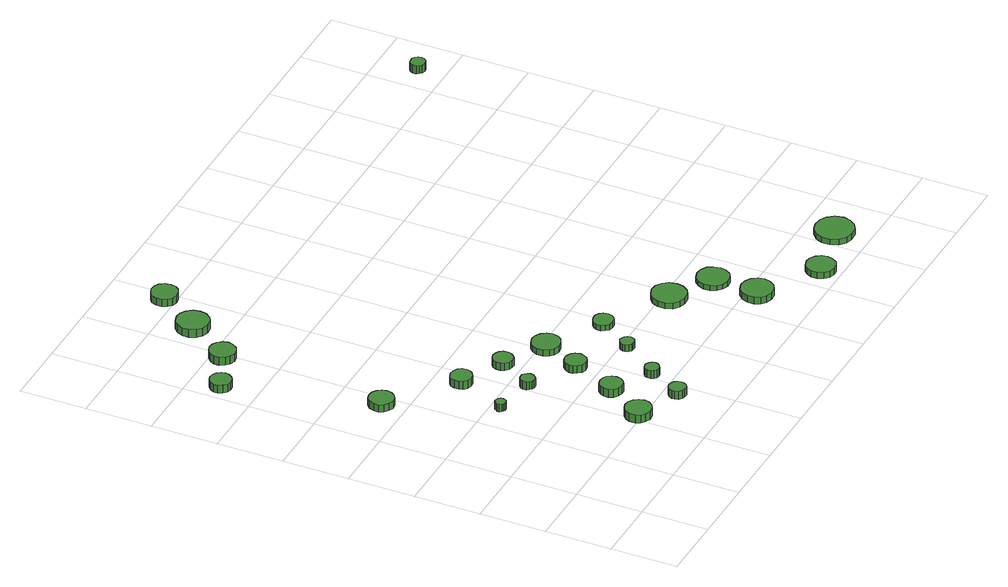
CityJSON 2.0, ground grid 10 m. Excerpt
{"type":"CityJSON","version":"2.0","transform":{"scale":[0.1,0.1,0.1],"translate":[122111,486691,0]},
"CityObjects":{
"tree1":{"type":"SolitaryVegetationObject","attributes":{"function":"something"},"geometry":[{"type":"MultiSurface","lod":"1","boundaries":[[[0,1,2,3,4,5,6,7,8,9,10,11,12,13,14]],[[15,16,17,18,19,20,21,22,23,24,25,26,27,28,29]],[[0,29,28,1]],[[1,28,27,2]],[[2,27,26,3]],[[3,26,25,4]],[[4,25,24,5]],[[5,24,23,6]],[[6,23,22,7]],[[7,22,21,8]],[[8,21,20,9]],[[9,20,19,10]],[[10,19,18,11]],[[11,18,17,12]],[[12,17,16,13]],[[13,16,15,14]],[[14,15,29,0]]]}]},
"tree2":{"type":"SolitaryVegetationObject","attributes":{"function":"something"},"geometry":[{"type":"MultiSurface","lod":"1","boundaries":[[[30,31,32,33,34,35,36,37,38,39,40,41,42,43,44]],[[45,46,47,48,49,50,51,52,53,54,55,56,57,58,59]],[[30,59,58,31]],[[31,58,57,32]],[[32,57,56,33]],[[33,56,55,34]],[[34,55,54,35]],[[35,54,53,36]],[[36,53,52,37]],[[37,52,51,38]],[[38,51,50,39]],[[39,50,49,40]],[[40,49,48,41]],[[41,48,47,42]],[[42,47,46,43]],[[43,46,45,44]],[[44,45,59,30]]]}]},
"tree3":{"type":"SolitaryVegetationObject","attributes":{"function":"something"},"geometry":[{"type":"MultiSurface","lod":"1","boundaries":[[[60,61,62,63,64,65,66,67,68,69,70,71,72,73,74]],[[75,76,77,78,79,80,81,82,83,84,85,86,87,88,89]],[[60,89,88,61]],[[61,88,87,62]],[[62,87,86,63]],[[63,86,85,64]],[[64,85,84,65]],[[65,84,83,66]],[[66,83,82,67]],[[67,82,81,68]],[[68,81,80,69]],[[69,80,79,70]],[[70,79,78,71]],[[71,78,77,72]],[[72,77,76,73]],[[73,76,75,74]],[[74,75,89,60]]]}]},
"tree4":{"type":"SolitaryVegetationObject","attributes":{"function":"something"},"geometry":[{"type":"MultiSurface","lod":"1","boundaries":[[[90,91,92,93,94,95,96,97,98,99,100,101,102,103,104]],[[105,106,107,108,109,110,111,112,113,114,115,116,117,118,119]],[[90,119,118,91]],[[91,118,117,92]],[[92,117,116,93]],[[93,116,115,94]],[[94,115,114,95]],[[95,114,113,96]],[[96,113,112,97]],[[97,112,111,98]],[[98,111,110,99]],[[99,110,109,100]],[[100,109,108,101]],[[101,108,107,102]],[[102,107,106,103]],[[103,106,105,104]],[[104,105,119,90]]]}]},
"tree5":{"type":"SolitaryVegetationObject","attributes":{"function":"something"},"geometry":[{"type":"MultiSurface","lod":"1","boundaries":[[[120,121,122,123,124,125,126,127,128,129,130,131,132,133,134]],[[135,136,137,138,139,140,141,142,143,144,145,146,147,148,149]],[[120,149,148,121]],[[121,148,147,122]],[[122,147,146,123]],[[123,146,145,124]],[[124,145,144,125]],[[125,144,143,126]],[[126,143,142,127]],[[127,142,141,128]],[[128,141,140,129]],[[129,140,139,130]],[[130,139,138,131]],[[131,138,137,132]],[[132,137,136,133]],[[133,136,135,134]],[[134,135,149,120]]]}]},
"tree6":{"type":"SolitaryVegetationObject","attributes":{"function":"something"},"geometry":[{"type":"MultiSurface","lod":"1","boundaries":[[[150,151,152,153,154,155,156,157,158,159,160,161,162,163,164]],[[165,166,167,168,169,170,171,172,173,174,175,176,177,178,179]],[[150,179,178,151]],[[151,178,177,152]],[[152,177,176,153]],[[153,176,175,154]],[[154,175,174,155]],[[155,174,173,156]],[[156,173,172,157]],[[157,172,171,158]],[[158,171,170,159]],[[159,170,169,160]],[[160,169,168,161]],[[161,168,167,162]],[[162,167,166,163]],[[163,166,165,164]],[[164,165,179,150]]]}]},
"tree7":{"type":"SolitaryVegetationObject","attributes":{"function":"something"},"geometry":[{"type":"MultiSurface","lod":"1","boundaries":[[[180,181,182,183,184,185,186,187,188,189,190,191,192,193,194]],[[195,196,197,198,199,200,201,202,203,204,205,206,207,208,209]],[[180,209,208,181]],[[181,208,207,182]],[[182,207,206,183]],[[183,206,205,184]],[[184,205,204,185]],[[185,204,203,186]],[[186,203,202,187]],[[187,202,201,188]],[[188,201,200,189]],[[189,200,199,190]],[[190,199,198,191]],[[191,198,197,192]],[[192,197,196,193]],[[193,196,195,194]],[[194,195,209,180]]]}]},
"tree8":{"type":"SolitaryVegetationObject","attributes":{"function":"something"},"geometry":[{"type":"MultiSurface","lod":"1","boundaries":[[[210,211,212,213,214,215,216,217,218,219,220,221,222,223,224]],[[225,226,227,228,229,230,231,232,233,234,235,236,237,238,239]],[[210,239,238,211]],[[211,238,237,212]],[[212,237,236,213]],[[213,236,235,214]],[[214,235,234,215]],[[215,234,233,216]],[[216,233,232,217]],[[217,232,231,218]],[[218,231,230,219]],[[219,230,229,220]],[[220,229,228,221]],[[221,228,227,222]],[[222,227,226,223]],[[223,226,225,224]],[[224,225,239,210]]]}]},
"tree9":{"type":"SolitaryVegetationObject","attributes":{"function":"something"},"geometry":[{"type":"MultiSurface","lod":"1","boundaries":[[[240,241,242,243,244,245,246,247,248,249,250,251,252,253,254]],[[255,256,257,258,259,260,261,262,263,264,265,266,267,268,269]],[[240,269,268,241]],[[241,268,267,242]],[[242,267,266,243]],[[243,266,265,244]],[[244,265,264,245]],[[245,264,263,246]],[[246,263,262,247]],[[247,262,261,248]],[[248,261,260,249]],[[249,260,259,250]],[[250,259,258,251]],[[251,258,257,252]],[[252,257,256,253]],[[253,256,255,254]],[[254,255,269,240]]]}]},
"tree10":{"type":"SolitaryVegetationObject","attributes":{"function":"something"},"geometry":[{"type":"MultiSurface","lod":"1","boundaries":[[[270,271,272,273,274,275,276,277,278,279,280,281,282,283,284]],[[285,286,287,288,289,290,291,292,293,294,295,296,297,298,299]],[[270,299,298,271]],[[271,298,297,272]],[[272,297,296,273]],[[273,296,295,274]],[[274,295,294,275]],[[275,294,293,276]],[[276,293,292,277]],[[277,292,291,278]],[[278,291,290,279]],[[279,290,289,280]],[[280,289,288,281]],[[281,288,287,282]],[[282,287,286,283]],[[283,286,285,284]],[[284,285,299,270]]]}]},
"tree11":{"type":"SolitaryVegetationObject","attributes":{"function":"something"},"geometry":[{"type":"MultiSurface","lod":"1","boundaries":[[[300,301,302,303,304,305,306,307,308,309,310,311,312,313,314]],[[315,316,317,318,319,320,321,322,323,324,325,326,327,328,329]],[[300,329,328,301]],[[301,328,327,302]],[[302,327,326,303]],[[303,326,325,304]],[[304,325,324,305]],[[305,324,323,306]],[[306,323,322,307]],[[307,322,321,308]],[[308,321,320,309]],[[309,320,319,310]],[[310,319,318,311]],[[311,318,317,312]],[[312,317,316,313]],[[313,316,315,314]],[[314,315,329,300]]]}]},
"tree12":{"type":"SolitaryVegetationObject","attributes":{"function":"something"},"geometry":[{"type":"MultiSurface","lod":"1","boundaries":[[[330,331,332,333,334,335,336,337,338,339,340,341,342,343,344]],[[345,346,347,348,349,350,351,352,353,354,355,356,357,358,359]],[[330,359,358,331]],[[331,358,357,332]],[[332,357,356,333]],[[333,356,355,334]],[[334,355,354,335]],[[335,354,353,336]],[[336,353,352,337]],[[337,352,351,338]],[[338,351,350,339]],[[339,350,349,340]],[[340,349,348,341]],[[341,348,347,342]],[[342,347,346,343]],[[343,346,345,344]],[[344,345,359,330]]]}]},
"tree13":{"type":"SolitaryVegetationObject","attributes":{"function":"something"},"geometry":[{"type":"MultiSurface","lod":"1","boundaries":[[[360,361,362,363,364,365,366,367,368,369,370,371,372,373,374]],[[375,376,377,378,379,380,381,382,383,384,385,386,387,388,389]],[[360,389,388,361]],[[361,388,387,362]],[[362,387,386,363]],[[363,386,385,364]],[[364,385,384,365]],[[365,384,383,366]],[[366,383,382,367]],[[367,382,381,368]],[[368,381,380,369]],[[369,380,379,370]],[[370,379,378,371]],[[371,378,377,372]],[[372,377,376,373]],[[373,376,375,374]],[[374,375,389,360]]]}]},
"tree14":{"type":"SolitaryVegetationObject","attributes":{"function":"something"},"geometry":[{"type":"MultiSurface","lod":"1","boundaries":[[[390,391,392,393,394,395,396,397,398,399,400,401,402,403,404]],[[405,406,407,408,409,410,411,412,413,414,415,416,417,418,419]],[[390,419,418,391]],[[391,418,417,392]],[[392,417,416,393]],[[393,416,415,394]],[[394,415,414,395]],[[395,414,413,396]],[[396,413,412,397]],[[397,412,411,398]],[[398,411,410,399]],[[399,410,409,400]],[[400,409,408,401]],[[401,408,407,402]],[[402,407,406,403]],[[403,406,405,404]],[[404,405,419,390]]]}]},
"tree15":{"type":"SolitaryVegetationObject","attributes":{"function":"something"},"geometry":[{"type":"MultiSurface","lod":"1","boundaries":[[[420,421,422,423,424,425,426,427,428,429,430,431,432,433,434]],[[435,436,437,438,439,440,441,442,443,444,445,446,447,448,449]],[[420,449,448,421]],[[421,448,447,422]],[[422,447,446,423]],[[423,446,445,424]],[[424,445,444,425]],[[425,444,443,426]],[[426,443,442,427]],[[427,442,441,428]],[[428,441,440,429]],[[429,440,439,430]],[[430,439,438,431]],[[431,438,437,432]],[[432,437,436,433]],[[433,436,435,434]],[[434,435,449,420]]]}]},
"tree16":{"type":"SolitaryVegetationObject","attributes":{"function":"something"},"geometry":[{"type":"MultiSurface","lod":"1","boundaries":[[[450,451,452,453,454,455,456,457,458,459,460,461,462,463,464]],[[465,466,467,468,469,470,471,472,473,474,475,476,477,478,479]],[[450,479,478,451]],[[451,478,477,452]],[[452,477,476,453]],[[453,476,475,454]],[[454,475,474,455]],[[455,474,473,456]],[[456,473,472,457]],[[457,472,471,458]],[[458,471,470,459]],[[459,470,469,460]],[[460,469,468,461]],[[461,468,467,462]],[[462,467,466,463]],[[463,466,465,464]],[[464,465,479,450]]]}]},
"tree17":{"type":"SolitaryVegetationObject","attributes":{"function":"something"},"geometry":[{"type":"MultiSurface","lod":"1","boundaries":[[[480,481,482,483,484,485,486,487,488,489,490,491,492,493,494]],[[495,496,497,498,499,500,501,502,503,504,505,506,507,508,509]],[[480,509,508,481]],[[481,508,507,482]],[[482,507,506,483]],[[483,506,505,484]],[[484,505,504,485]],[[485,504,503,486]],[[486,503,502,487]],[[487,502,501,488]],[[488,501,500,489]],[[489,500,499,490]],[[490,499,498,491]],[[491,498,497,492]],[[492,497,496,493]],[[493,496,495,494]],[[494,495,509,480]]]}]},
"tree18":{"type":"SolitaryVegetationObject","attributes":{"function":"something"},"geometry":[{"type":"MultiSurface","lod":"1","boundaries":[[[510,511,512,513,514,515,516,517,518,519,520,521,522,523,524]],[[525,526,527,528,529,530,531,532,533,534,535,536,537,538,539]],[[510,539,538,511]],[[511,538,537,512]],[[512,537,536,513]],[[513,536,535,514]],[[514,535,534,515]],[[515,534,533,516]],[[516,533,532,517]],[[517,532,531,518]],[[518,531,530,519]],[[519,530,529,520]],[[520,529,528,521]],[[521,528,527,522]],[[522,527,526,523]],[[523,526,525,524]],[[524,525,539,510]]]}]},
"tree19":{"type":"SolitaryVegetationObject","attributes":{"function":"something"},"geometry":[{"type":"MultiSurface","lod":"1","boundaries":[[[540,541,542,543,544,545,546,547,548,549,550,551,552,553,554]],[[555,556,557,558,559,560,561,562,563,564,565,566,567,568,569]],[[540,569,568,541]],[[541,568,567,542]],[[542,567,566,543]],[[543,566,565,544]],[[544,565,564,545]],[[545,564,563,546]],[[546,563,562,547]],[[547,562,561,548]],[[548,561,560,549]],[[549,560,559,550]],[[550,559,558,551]],[[551,558,557,552]],[[552,557,556,553]],[[553,556,555,554]],[[554,555,569,540]]]}]},
"tree20":{"type":"SolitaryVegetationObject","attributes":{"function":"something"},"geometry":[{"type":"MultiSurface","lod":"1","boundaries":[[[570,571,572,573,574,575,576,577,578,579,580,581,582,583,584]],[[585,586,587,588,589,590,591,592,593,594,595,596,597,598,599]],[[570,599,598,571]],[[571,598,597,572]],[[572,597,596,573]],[[573,596,595,574]],[[574,595,594,575]],[[575,594,593,576]],[[576,593,592,577]],[[577,592,591,578]],[[578,591,590,579]],[[579,590,589,580]],[[580,589,588,581]],[[581,588,587,582]],[[582,587,586,583]],[[583,586,585,584]],[[584,585,599,570]]]}]},
"tree21":{"type":"SolitaryVegetationObject","attributes":{"function":"something"},"geometry":[{"type":"MultiSurface","lod":"1","boundaries":[[[600,601,602,603,604,605,606,607,608,609,610,611,612,613,614]],[[615,616,617,618,619,620,621,622,623,624,625,626,627,628,629]],[[600,629,628,601]],[[601,628,627,602]],[[602,627,626,603]],[[603,626,625,604]],[[604,625,624,605]],[[605,624,623,606]],[[606,623,622,607]],[[607,622,621,608]],[[608,621,620,609]],[[609,620,619,610]],[[610,619,618,611]],[[611,618,617,612]],[[612,617,616,613]],[[613,616,615,614]],[[614,615,629,600]]]}]},
"tree22":{"type":"SolitaryVegetationObject","attributes":{"function":"something"},"geometry":[{"type":"MultiSurface","lod":"1","boundaries":[[[630,631,632,633,634,635,636,637,638,639,640,641,642,643,644]],[[645,646,647,648,649,650,651,652,653,654,655,656,657,658,659]],[[630,659,658,631]],[[631,658,657,632]],[[632,657,656,633]],[[633,656,655,634]],[[634,655,654,635]],[[635,654,653,636]],[[636,653,652,637]],[[637,652,651,638]],[[638,651,650,639]],[[639,650,649,640]],[[640,649,648,641]],[[641,648,647,642]],[[642,647,646,643]],[[643,646,645,644]],[[644,645,659,630]]]}]},
"tree23":{"type":"SolitaryVegetationObject","attributes":{"function":"something"},"geometry":[{"type":"MultiSurface","lod":"1","boundaries":[[[660,661,662,663,664,665,666,667,668,669,670,671,672,673,674]],[[675,676,677,678,679,680,681,682,683,684,685,686,687,688,689]],[[660,689,688,661]],[[661,688,687,662]],[[662,687,686,663]],[[663,686,685,664]],[[664,685,684,665]],[[665,684,683,666]],[[666,683,682,667]],[[667,682,681,668]],[[668,681,680,669]],[[669,680,679,670]],[[670,679,678,671]],[[671,678,677,672]],[[672,677,676,673]],[[673,676,675,674]],[[674,675,689,660]]]}]}
},
"vertices":[
[95,434,17],[94,441,17],[89,447,17],[83,451,17],[75,452,17],[68,450,17],[62,444,17],[59,437,17],[59,430,17],[62,423,17],[68,418,17],[75,415,17],[83,416,17],[89,420,17],[94,426,17],[94,426,5],[89,420,5],[83,416,5],[75,415,5],[68,418,5],[62,423,5],[59,430,5],[59,437,5],[62,444,5],[68,450,5],[75,452,5],[83,451,5],[89,447,5],[94,441,5],[95,434,5],
[38,652,18],[36,658,18],[32,664,18],[27,667,18],[20,668,18],[14,666,18],[9,661,18],[6,655,18],[6,649,18],[9,643,18],[14,638,18],[20,636,18],[27,637,18],[32,640,18],[36,646,18],[36,646,5],[32,640,5],[27,637,5],[20,636,5],[14,638,5],[9,643,5],[6,649,5],[6,655,5],[9,661,5],[14,666,5],[20,668,5],[27,667,5],[32,664,5],[36,658,5],[38,652,5],
[148,282,16],[147,285,16],[145,288,16],[142,289,16],[139,290,16],[136,289,16],[134,286,16],[132,283,16],[132,280,16],[134,277,16],[136,275,16],[139,274,16],[142,274,16],[145,276,16],[147,279,16],[147,279,4],[145,276,4],[142,274,4],[139,274,4],[136,275,4],[134,277,4],[132,280,4],[132,283,4],[134,286,4],[136,289,4],[139,290,4],[142,289,4],[145,288,4],[147,285,4],[148,282,4],
[228,104,16],[226,112,16],[221,119,16],[214,123,16],[206,124,16],[198,121,16],[192,116,16],[189,109,16],[189,100,16],[192,93,16],[198,88,16],[206,85,16],[214,86,16],[221,90,16],[226,96,16],[226,96,3],[221,90,3],[214,86,3],[206,85,3],[198,88,3],[192,93,3],[189,100,3],[189,109,3],[192,116,3],[198,121,3],[206,124,3],[214,123,3],[221,119,3],[226,112,3],[228,104,3],
[193,359,14],[192,366,14],[188,371,14],[182,374,14],[176,375,14],[169,373,14],[164,369,14],[162,363,14],[162,356,14],[164,350,14],[169,346,14],[176,344,14],[182,344,14],[188,348,14],[192,353,14],[192,353,1],[188,348,1],[182,344,1],[176,344,1],[169,346,1],[164,350,1],[162,356,1],[162,363,1],[164,369,1],[169,373,1],[176,375,1],[182,374,1],[188,371,1],[192,366,1],[193,359,1],
[220,274,15],[219,278,15],[216,281,15],[213,284,15],[208,284,15],[204,283,15],[201,280,15],[199,276,15],[199,271,15],[201,267,15],[204,264,15],[208,263,15],[213,263,15],[216,266,15],[219,269,15],[219,269,2],[216,266,2],[213,263,2],[208,263,2],[204,264,2],[201,267,2],[199,271,2],[199,276,2],[201,280,2],[204,283,2],[208,284,2],[213,284,2],[216,281,2],[219,278,2],[220,274,2],
[107,681,18],[105,688,18],[100,695,18],[93,699,18],[85,700,18],[78,697,18],[72,692,18],[68,685,18],[68,676,18],[72,669,18],[78,664,18],[85,661,18],[93,662,18],[100,666,18],[105,673,18],[105,673,5],[100,666,5],[93,662,5],[85,661,5],[78,664,5],[72,669,5],[68,676,5],[68,685,5],[72,692,5],[78,697,5],[85,700,5],[93,699,5],[100,695,5],[105,688,5],[107,681,5],
[264,164,15],[263,171,15],[259,177,15],[253,180,15],[246,181,15],[239,179,15],[234,174,15],[231,168,15],[231,161,15],[234,154,15],[239,150,15],[246,148,15],[253,148,15],[259,152,15],[263,157,15],[263,157,2],[259,152,2],[253,148,2],[246,148,2],[239,150,2],[234,154,2],[231,161,2],[231,168,2],[234,174,2],[239,179,2],[246,181,2],[253,180,2],[259,177,2],[263,171,2],[264,164,2],
[291,78,15],[290,83,15],[287,88,15],[282,90,15],[277,91,15],[272,89,15],[268,86,15],[266,81,15],[266,76,15],[268,71,15],[272,68,15],[277,66,15],[282,66,15],[287,69,15],[290,73,15],[290,73,2],[287,69,2],[282,66,2],[277,66,2],[272,68,2],[268,71,2],[266,76,2],[266,81,2],[268,86,2],[272,89,2],[277,91,2],[282,90,2],[287,88,2],[290,83,2],[291,78,2],
[257,327,13],[256,333,13],[252,338,13],[247,341,13],[241,342,13],[235,340,13],[230,336,13],[228,330,13],[228,324,13],[230,318,13],[235,314,13],[241,312,13],[247,312,13],[252,316,13],[256,321,13],[256,321,1],[252,316,1],[247,312,1],[241,312,1],[235,314,1],[230,318,1],[228,324,1],[228,330,1],[230,336,1],[235,340,1],[241,342,1],[247,341,1],[252,338,1],[256,333,1],[257,327,1],
[318,130,15],[317,135,15],[314,138,15],[310,141,15],[306,141,15],[302,140,15],[299,137,15],[297,133,15],[297,128,15],[299,124,15],[302,121,15],[306,120,15],[310,120,15],[314,123,15],[317,126,15],[317,126,2],[314,123,2],[310,120,2],[306,120,2],[302,121,2],[299,124,2],[297,128,2],[297,133,2],[299,137,2],[302,140,2],[306,141,2],[310,141,2],[314,138,2],[317,135,2],[318,130,2],
[296,234,13],[294,241,13],[291,246,13],[285,249,13],[278,250,13],[272,248,13],[267,243,13],[264,237,13],[264,231,13],[267,225,13],[272,220,13],[278,218,13],[285,219,13],[291,222,13],[294,228,13],[294,228,1],[291,222,1],[285,219,1],[278,218,1],[272,220,1],[267,225,1],[264,231,1],[264,237,1],[267,243,1],[272,248,1],[278,250,1],[285,249,1],[291,246,1],[294,241,1],[296,234,1],
[156,747,20],[154,757,20],[148,765,20],[140,770,20],[130,771,20],[120,768,20],[113,761,20],[109,752,20],[109,742,20],[113,733,20],[120,726,20],[130,723,20],[140,724,20],[148,729,20],[154,737,20],[154,737,7],[148,729,7],[140,724,7],[130,723,7],[120,726,7],[113,733,7],[109,742,7],[109,752,7],[113,761,7],[120,768,7],[130,771,7],[140,770,7],[148,765,7],[154,757,7],[156,747,7],
[326,291,11],[324,299,11],[319,306,11],[311,311,11],[303,312,11],[294,309,11],[288,303,11],[284,295,11],[284,286,11],[288,278,11],[294,273,11],[303,270,11],[311,271,11],[319,275,11],[324,282,11],[324,282,1],[319,275,1],[311,271,1],[303,270,1],[294,273,1],[288,278,1],[284,286,1],[284,295,1],[288,303,1],[294,309,1],[303,312,1],[311,311,1],[319,306,1],[324,299,1],[326,291,1],
[364,190,12],[363,195,12],[360,198,12],[356,200,12],[352,201,12],[348,199,12],[345,196,12],[343,192,12],[343,188,12],[345,184,12],[348,181,12],[352,180,12],[356,180,12],[360,182,12],[363,186,12],[363,186,1],[360,182,1],[356,180,1],[352,180,1],[348,181,1],[345,184,1],[343,188,1],[343,192,1],[345,196,1],[348,199,1],[352,201,1],[356,200,1],[360,198,1],[363,195,1],[364,190,1],
[196,811,21],[195,819,21],[190,826,21],[183,830,21],[175,831,21],[167,828,21],[161,823,21],[158,815,21],[158,807,21],[161,800,21],[167,794,21],[175,792,21],[183,793,21],[190,797,21],[195,803,21],[195,803,9],[190,797,9],[183,793,9],[175,792,9],[167,794,9],[161,800,9],[158,807,9],[158,815,9],[161,823,9],[167,828,9],[175,831,9],[183,830,9],[190,826,9],[195,819,9],[196,811,9],
[404,243,10],[403,250,10],[399,255,10],[394,258,10],[387,258,10],[381,256,10],[377,252,10],[374,247,10],[374,240,10],[377,235,10],[381,230,10],[387,229,10],[394,229,10],[399,232,10],[403,237,10],[403,237,1],[399,232,1],[394,229,1],[387,229,1],[381,230,1],[377,235,1],[374,240,1],[374,247,1],[377,252,1],[381,256,1],[387,258,1],[394,258,1],[399,255,1],[403,250,1],[404,243,1],
[511,189,10],[509,200,10],[503,208,10],[494,214,10],[483,215,10],[473,211,10],[465,204,10],[461,195,10],[461,184,10],[465,174,10],[473,167,10],[483,164,10],[494,165,10],[503,170,10],[509,179,10],[509,179,1],[503,170,1],[494,165,1],[483,164,1],[473,167,1],[465,174,1],[461,184,1],[461,195,1],[465,204,1],[473,211,1],[483,215,1],[494,214,1],[503,208,1],[509,200,1],[511,189,1],
[572,84,11],[570,94,11],[564,102,11],[555,107,11],[545,108,11],[536,105,11],[529,98,11],[525,89,11],[525,79,11],[529,70,11],[536,64,11],[545,61,11],[555,62,11],[564,67,11],[570,75,11],[570,75,0],[564,67,0],[555,62,0],[545,61,0],[536,64,0],[529,70,0],[525,79,0],[525,89,0],[529,98,0],[536,105,0],[545,108,0],[555,107,0],[564,102,0],[570,94,0],[572,84,0],
[573,152,9],[571,162,9],[566,170,9],[557,175,9],[547,176,9],[538,173,9],[531,166,9],[527,157,9],[527,147,9],[531,138,9],[538,132,9],[547,129,9],[557,130,9],[566,135,9],[571,143,9],[571,143,1],[566,135,1],[557,130,1],[547,129,1],[538,132,1],[531,138,1],[527,147,1],[527,157,1],[531,166,1],[538,173,1],[547,176,1],[557,175,1],[566,170,1],[571,162,1],[573,152,1],
[660,30,10],[658,39,10],[653,46,10],[645,51,10],[637,52,10],[628,49,10],[622,43,10],[618,35,10],[618,26,10],[622,18,10],[628,12,10],[637,9,10],[645,10,10],[653,14,10],[658,22,10],[658,22,0],[653,14,0],[645,10,0],[637,9,0],[628,12,0],[622,18,0],[618,26,0],[618,35,0],[622,43,0],[628,49,0],[637,52,0],[645,51,0],[653,46,0],[658,39,0],[660,30,0],
[757,52,9],[754,64,9],[747,73,9],[737,79,9],[725,80,9],[714,77,9],[705,69,9],[700,58,9],[700,46,9],[705,35,9],[714,27,9],[725,24,9],[737,25,9],[747,31,9],[754,40,9],[754,40,0],[747,31,0],[737,25,0],[725,24,0],[714,27,0],[705,35,0],[700,46,0],[700,58,0],[705,69,0],[714,77,0],[725,80,0],[737,79,0],[747,73,0],[754,64,0],[757,52,0],
[840,735,24],[839,739,24],[836,743,24],[832,745,24],[828,745,24],[823,744,24],[820,741,24],[818,737,24],[818,732,24],[820,728,24],[823,725,24],[828,724,24],[832,724,24],[836,726,24],[839,730,24],[839,730,11],[836,726,11],[832,724,11],[828,724,11],[823,725,11],[820,728,11],[818,732,11],[818,737,11],[820,741,11],[823,744,11],[828,745,11],[832,745,11],[836,743,11],[839,739,11],[840,735,11]
]}
